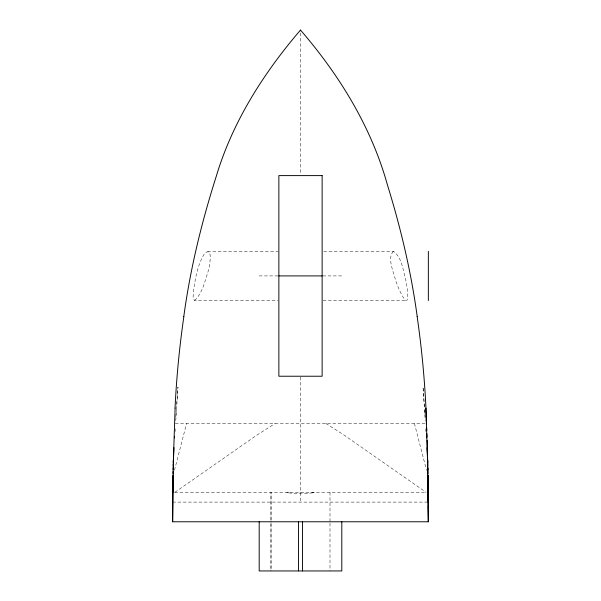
<?xml version="1.0" encoding="UTF-8"?>
<svg xmlns="http://www.w3.org/2000/svg" width="601" height="601" viewBox="0 0 601 601"><rect width="100%" height="100%" fill="white"/><g stroke="black" fill="none" stroke-linecap="round" stroke-linejoin="round"><path stroke-width="0.45" stroke-dasharray="3 2.25" d="M270.998 569.079L271.006 521.307M271.006 520.376L271.013 492.272L270.998 522.246M175.049 431.706L175.229 428.911M175.777 420.535L177.979 387.029L176.544 406.629M175.785 416.899L176.266 410.363M174.478 470.267L186.588 423.435M174.951 492.272L257.236 434.861L275.183 423.435M314.143 492.272L312.31 492.497M194.619 300.5C202.507 293.235 204.828 281.17 208.186 271.224C209.073 268.023 213.858 246.109 204.821 253.209C197.827 263.937 195.625 277.038 193.665 289.479C193.905 292.77 191.772 298.028 194.619 300.5L277.925 300.5M393.4 251.331C386.804 257.927 393.918 272.779 395.691 280.697C397.787 286.474 400.086 292.229 403.316 297.48C404.06 298.434 405.69 301.582 407.132 300.012C408.913 293.716 406.712 286.947 405.908 280.637C402.978 270.863 402.287 257.551 393.4 251.331L322.136 251.331M207.6 251.331L277.925 251.331M259.196 275.912L278.203 275.912M322.797 275.912L341.804 275.912M323.075 300.5L406.381 300.5M175.304 423.435L425.192 423.435M174.688 492.272L426.312 492.272M172.652 502.105L428.348 502.105M288.69 492.497L286.857 492.272M325.817 423.435L343.764 434.861L426.049 492.272M414.412 423.435L426.522 470.267M424.456 406.629L423.021 387.029L425.223 420.535M424.734 410.363L425.215 416.899M425.771 428.911L425.951 431.706M330.002 492.272L330.002 522.246M330.002 523.186L330.002 570.95M300.5 32.972L300.5 174.666M300.5 377.015L300.5 492.272M300.5 492.677L300.5 502.105M270.998 523.186L270.998 570.95M312.693 492.85A27.376 10.713 4.1 0 1 300.47 493.105A27.376 10.713 -4.1 0 1 288.307 492.85"/><path stroke-width="0.9" d="M427.612 474.978L428.348 521.781L172.652 521.781L173.043 475.263M172.833 490.393L172.81 492.272L172.975 482.287M172.855 488.508L172.878 486.63M172.9 484.759L172.93 482.881M172.96 481.01L173.02 477.277M175.109 408.079L173.313 462.424L173.381 460.779M172.99 481.288L173.388 474.978M173.111 471.447L172.652 521.781M173.08 473.55L173.186 467.646M173.156 469.832L173.268 463.852M173.231 466.128L173.351 460.065M173.456 459.134L173.982 447.677M174.485 437.926L174.568 436.311M183.778 316.652C190.224 268.917 201.703 221.987 216.322 176.131C232.602 121.703 263.741 72.901 300.5 30.05C339.34 75.057 371.32 126.984 387.329 184.597C400.709 227.749 411.159 271.855 417.222 316.652M278.864 275.912L322.136 275.912M426.432 436.311L426.515 437.926M427.018 447.677L427.544 459.134M427.619 460.779L427.687 462.424L427.116 440.345M426.56 424.118L425.891 408.079L427.732 463.852L428.348 521.781L428.303 506.117M426.68 427.349L426.793 430.586M426.905 433.832L427.01 437.085M427.649 460.065L427.769 466.128M427.92 473.55L427.814 467.646M427.92 476.33L428.01 481.288M427.807 467.976L427.844 469.832M427.95 475.414L427.98 477.277M428.04 481.01L427.957 475.263M428.025 482.287L428.167 492.272L428.167 490.393M428.07 482.881L428.1 484.759M428.122 486.63L428.145 488.508M428.077 482.919L428.13 486.757M428.175 490.611L428.28 502.226M428.348 251.331L428.348 300.5M341.804 521.781L341.804 570.95L259.196 570.95L259.196 521.781M302.468 521.781L302.468 570.95M300.5 30.05L300.5 30.794M298.532 521.781L298.532 570.95M417.154 316.659A956.078 956.078 0 0 1 425.959 408.071M175.041 408.071A956.078 956.078 0 0 1 183.846 316.659M322.136 175.605L278.864 175.605L278.864 376.226L322.136 376.226L322.136 175.605"/></g></svg>
